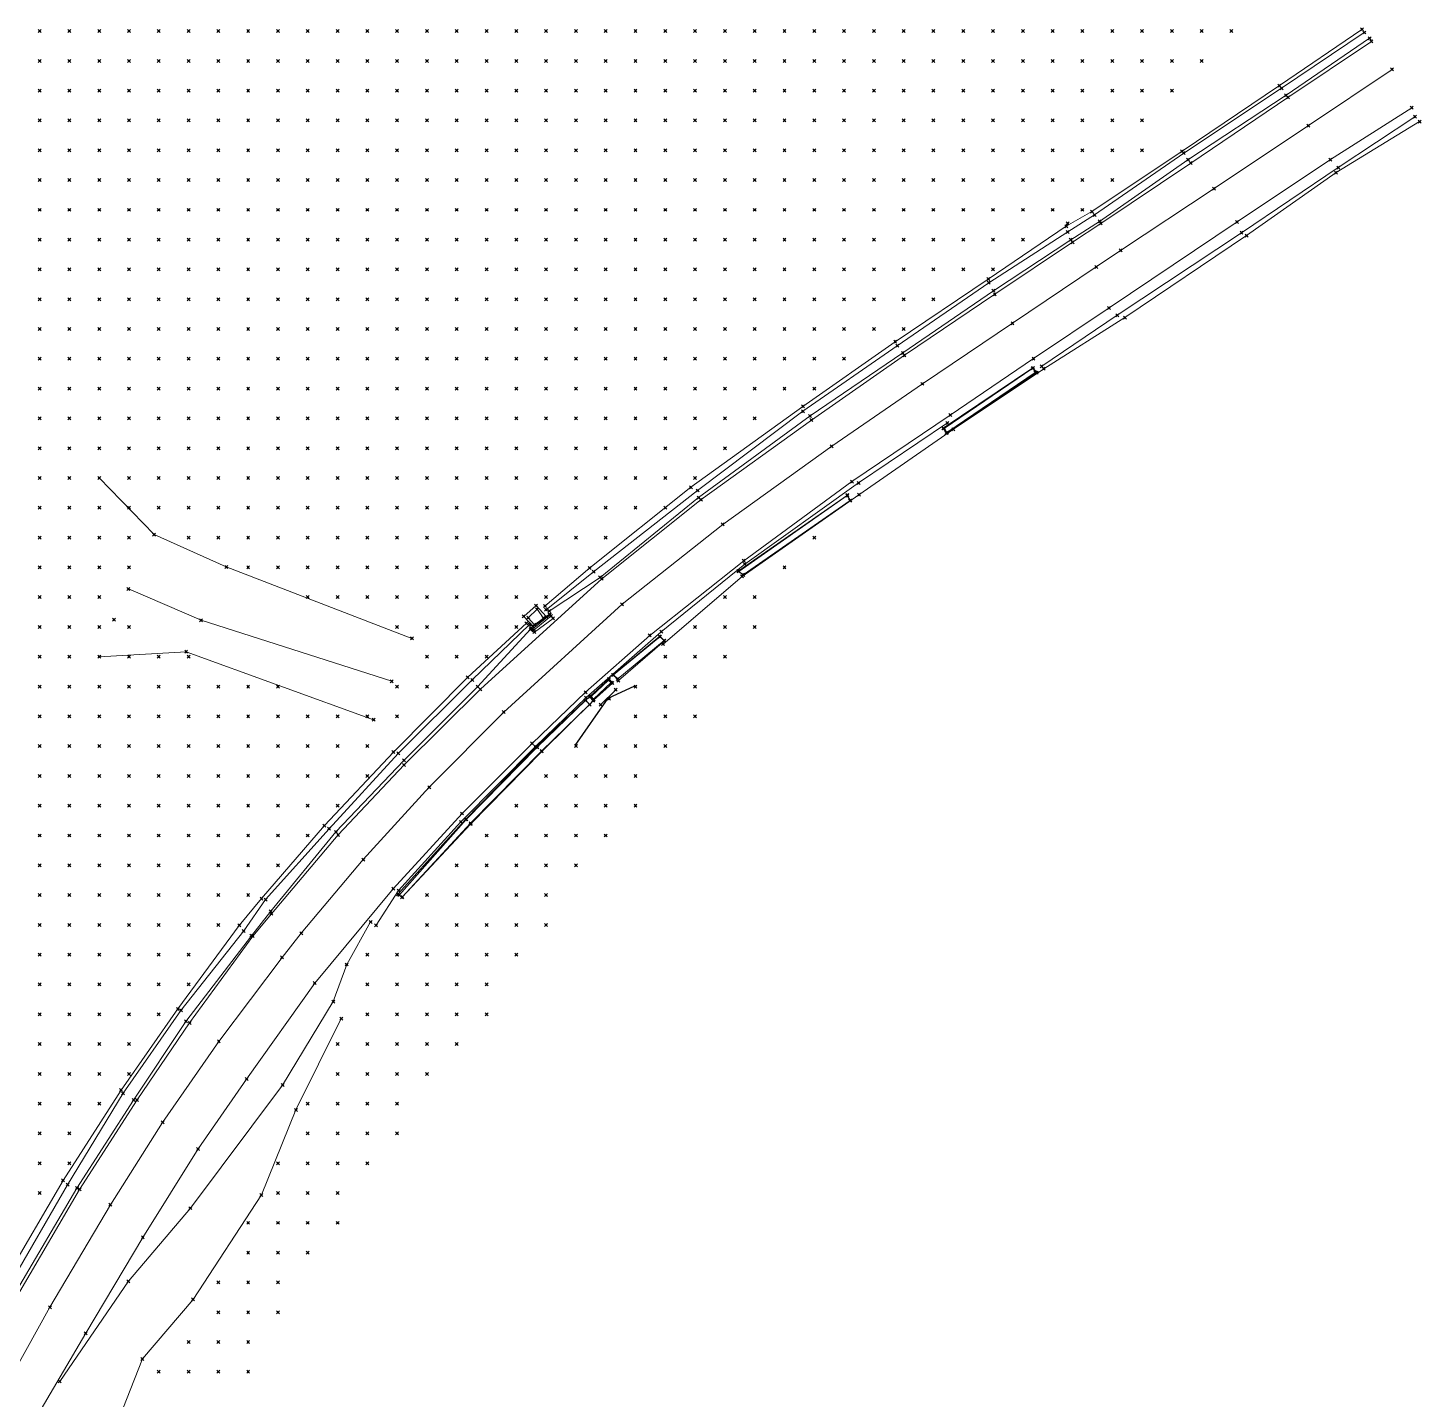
# Model space of a CAD drawing. Header units: metres. Extents: x 441556 to 446409, y 432338 to 461058.
# Drawn here: x 442477.7 to 442618, y 457418.2 to 457556.3 of the extents above; entities that cross this region are included whole.
import ezdxf

# ---------------------------------------------------------------- set-up
doc = ezdxf.new("R2010")
doc.units = ezdxf.units.M
doc.header["$MEASUREMENT"] = 0
doc.header["$PDMODE"] = 35
doc.header["$PDSIZE"] = 0.15
for name, color, linetype, lineweight in [('DTM-BRE-RevN_GRP_ CAROSABIL', 2, 'Continuous', 0), ('DTM-BRE-RevN_GRP_ACOSTAMENT', 2, 'Continuous', 0), ('DTM-BRE-RevN_GRP_AX', 2, 'Continuous', 0), ('DTM-BRE-RevN_GRP_CAMERA CADERE JOS', 2, 'Continuous', 0), ('DTM-BRE-RevN_GRP_CAMERA CADERE SUS', 2, 'Continuous', 0), ('DTM-BRE-RevN_GRP_CANAL', 2, 'Continuous', 0), ('DTM-BRE-RevN_GRP_FIRUL APEI', 2, 'Continuous', 0), ('DTM-BRE-RevN_GRP_PARAPET BETON_JOS', 2, 'Continuous', 0), ('DTM-BRE-RevN_GRP_PARAPET BETON_SUS', 2, 'Continuous', 0), ('DTM-BRE-RevN_GRP_PARAPET METALIC', 2, 'Continuous', 0), ('DTM-BRE-RevN_GRP_RAU', 2, 'Continuous', 0), ('DTM-BRE-RevN_GRP_SANT PAMANT JOS', 2, 'Continuous', 0), ('DTM-BRE-RevN_GRP_SANT PAMANT SUS', 2, 'Continuous', 0), ('DTM-BRE-RevN_GRP_TALUZ SUS', 2, 'Continuous', 0), ('DTM-BRE-RevN_YP_RevN', 1, 'Continuous', 30), ('DTM-NOK-RevN_LIDAR_co_lidar', 91, 'Continuous', 0), ('DTM-NOK-RevN_RTK', 32, 'Continuous', 0)]:
    doc.layers.add(name, color=color, linetype=linetype, lineweight=lineweight)

msp = doc.modelspace()

# ---------------------------------------------------------------- linework, layer by layer
at = {"layer": 'DTM-BRE-RevN_GRP_ CAROSABIL'}
for p, q in [((442612.961, 457554.895, 363.802), (442604.55, 457549.253, 363.818)), ((442604.55, 457549.253, 363.818), (442594.775, 457542.644, 363.854)), ((442617.023, 457548.215, 363.763), (442608.836, 457542.989, 363.66)), ((442608.836, 457542.989, 363.66), (442599.44, 457536.724, 363.66)), ((442594.775, 457542.644, 363.854), (442585.715, 457536.561, 363.882)), ((442585.715, 457536.561, 363.882), (442582.877, 457534.675, 363.864)), ((442599.44, 457536.724, 363.66), (442586.546, 457528.064, 363.674)), ((442582.877, 457534.675, 363.864), (442575.052, 457529.433, 363.9)), ((442575.052, 457529.433, 363.9), (442565.96, 457523.29, 363.958)), ((442586.546, 457528.064, 363.674), (442578.945, 457522.952, 363.698)), ((442565.96, 457523.29, 363.958), (442556.585, 457516.769, 363.948)), ((442578.945, 457522.952, 363.698), (442570.558, 457517.271, 363.679)), ((442556.585, 457516.769, 363.948), (442545.48, 457508.763, 363.967)), ((442570.558, 457517.271, 363.679), (442560.674, 457510.571, 363.711)), ((442560.674, 457510.571, 363.711), (442549.779, 457502.61, 363.74)), ((442545.48, 457508.763, 363.967), (442535.493, 457500.795, 364.037)), ((442549.779, 457502.61, 363.74), (442540.322, 457495.093, 363.761)), ((442535.493, 457500.795, 364.037), (442523.271, 457489.669, 364.041)), ((442540.322, 457495.093, 363.761), (442533.864, 457489.362, 363.756)), ((442523.271, 457489.669, 364.041), (442515.582, 457482.055, 363.987)), ((442533.864, 457489.362, 363.756), (442528.474, 457484.214, 363.793)), ((442528.474, 457484.214, 363.793), (442521.419, 457477.163, 363.803)), ((442515.582, 457482.055, 363.987), (442508.952, 457475, 364.126)), ((442521.419, 457477.163, 363.803), (442514.489, 457469.596, 363.864)), ((442508.952, 457475, 364.126), (442502.229, 457467.07, 364.202)), ((442514.489, 457469.596, 363.864), (442506.595, 457460.09, 363.889)), ((442502.229, 457467.07, 364.202), (442500.347, 457464.827, 364.177)), ((442500.347, 457464.827, 364.177), (442494.001, 457456.078, 364.238)), ((442506.595, 457460.09, 363.889), (442499.737, 457450.423, 363.877)), ((442494.001, 457456.078, 364.238), (442488.712, 457448.325, 364.23)), ((442499.737, 457450.423, 363.877), (442494.856, 457443.398, 363.917)), ((442488.712, 457448.325, 364.23), (442482.918, 457439.317, 364.284)), ((442494.856, 457443.398, 363.917), (442489.288, 457434.489, 363.948)), ((442482.918, 457439.317, 364.284), (442476.899, 457429.045, 364.248)), ((442489.288, 457434.489, 363.948), (442483.536, 457424.847, 363.971)), ((442483.536, 457424.847, 363.971), (442478.382, 457416.052, 363.992))]:
    msp.add_line(p, q, dxfattribs=at)
at = {"layer": 'DTM-BRE-RevN_GRP_ACOSTAMENT'}
for p, q in [((442512.217, 457466.25, 363.855), (442509.809, 457461.962, 363.833)), ((442509.809, 457461.962, 363.833), (442508.461, 457458.224, 363.84)), ((442508.461, 457458.224, 363.84), (442503.364, 457449.83, 363.687)), ((442503.364, 457449.83, 363.687), (442494.084, 457437.433, 363.658)), ((442494.084, 457437.433, 363.658), (442487.83, 457430.076, 363.878)), ((442487.83, 457430.076, 363.878), (442480.926, 457419.988, 364.005))]:
    msp.add_line(p, q, dxfattribs=at)
at = {"layer": 'DTM-BRE-RevN_GRP_AX'}
for p, q in [((442606.613, 457546.411, 363.832), (442615.035, 457552.078, 363.858)), ((442597.129, 457540.073, 363.82), (442606.613, 457546.411, 363.832)), ((442587.712, 457533.843, 363.819), (442597.129, 457540.073, 363.82)), ((442585.26, 457532.189, 363.834), (442587.712, 457533.843, 363.819)), ((442576.83, 457526.518, 363.849), (442585.26, 457532.189, 363.834)), ((442567.769, 457520.417, 363.862), (442576.83, 457526.518, 363.849)), ((442558.628, 457514.135, 363.881), (442567.769, 457520.417, 363.862)), ((442547.657, 457506.26, 363.874), (442558.628, 457514.135, 363.881)), ((442537.537, 457498.221, 363.889), (442547.657, 457506.26, 363.874)), ((442525.619, 457487.372, 363.909), (442537.537, 457498.221, 363.889)), ((442518.113, 457479.801, 363.942), (442525.619, 457487.372, 363.909)), ((442511.482, 457472.519, 364.021), (442518.113, 457479.801, 363.942)), ((442505.232, 457465.109, 364.069), (442511.482, 457472.519, 364.021)), ((442503.3, 457462.672, 364.084), (442505.232, 457465.109, 364.069)), ((442496.938, 457454.224, 364.123), (442503.3, 457462.672, 364.084)), ((442491.278, 457446.065, 364.094), (442496.938, 457454.224, 364.123)), ((442486.023, 457437.781, 364.11), (442491.278, 457446.065, 364.094)), ((442479.933, 457427.464, 364.149), (442486.023, 457437.781, 364.11)), ((442474.884, 457418.456, 364.088), (442479.933, 457427.464, 364.149))]:
    msp.add_line(p, q, dxfattribs=at)
at = {"layer": 'DTM-BRE-RevN_GRP_CAMERA CADERE JOS'}
for p, q in [((442528.09, 457496.867, 361.474), (442528.978, 457497.732, 361.341)), ((442528.706, 457496.17, 361.532), (442528.09, 457496.867, 361.474)), ((442529.616, 457496.834, 361.546), (442528.706, 457496.17, 361.532)), ((442528.978, 457497.732, 361.341), (442529.616, 457496.834, 361.546))]:
    msp.add_line(p, q, dxfattribs=at)
at = {"layer": 'DTM-BRE-RevN_GRP_CAMERA CADERE SUS'}
for p, q in [((442527.638, 457497.005, 363.8), (442528.868, 457498.094, 363.923)), ((442528.868, 457498.094, 363.923), (442529.899, 457496.985, 363.736)), ((442528.582, 457496.005, 363.811), (442527.638, 457497.005, 363.8)), ((442529.899, 457496.985, 363.736), (442528.582, 457496.005, 363.811))]:
    msp.add_line(p, q, dxfattribs=at)
at = {"layer": 'DTM-BRE-RevN_GRP_CANAL'}
for p, q in [((442534.654, 457488.563, 364.383), (442536.554, 457490.286, 364.371)), ((442536.554, 457490.286, 364.371), (442536.227, 457490.71, 364.342)), ((442534.296, 457488.928, 364.34), (442534.654, 457488.563, 364.383)), ((442535.372, 457488.11, 362.577), (442536.89, 457489.626, 363.059))]:
    msp.add_line(p, q, dxfattribs=at)
at = {"layer": 'DTM-BRE-RevN_GRP_FIRUL APEI'}
for p, q in [((442487.841, 457499.768, 374.246), (442495.151, 457496.621, 370.458)), ((442495.151, 457496.621, 370.458), (442514.346, 457490.47, 365.636))]:
    msp.add_line(p, q, dxfattribs=at)
at = {"layer": 'DTM-BRE-RevN_GRP_PARAPET BETON_JOS'}
for p, q in [((442569.86, 457515.95, 363.602), (442578.891, 457522.029, 363.699)), ((442578.891, 457522.029, 363.699), (442579.276, 457521.557, 363.676)), ((442579.276, 457521.557, 363.676), (442570.185, 457515.464, 363.285)), ((442570.185, 457515.464, 363.285), (442569.86, 457515.95, 363.602)), ((442549.223, 457501.565, 363.753), (442560.206, 457509.219, 363.687)), ((442560.516, 457508.673, 363.204), (442549.734, 457501.183, 363.846)), ((442560.206, 457509.219, 363.687), (442560.516, 457508.673, 363.204)), ((442549.734, 457501.183, 363.846), (442549.223, 457501.565, 363.753)), ((442528.376, 457495.828, 363.826), (442530.243, 457497.215, 363.763)), ((442530.578, 457496.798, 363.989), (442528.708, 457495.429, 364.079)), ((442530.243, 457497.215, 363.763), (442530.578, 457496.798, 363.989)), ((442528.708, 457495.429, 364.079), (442528.376, 457495.828, 363.826)), ((442541.319, 457495.012, 363.727), (442536.623, 457491.12, 363.641)), ((442541.796, 457494.548, 363.444), (442537.16, 457490.536, 362.873)), ((442541.335, 457494.955, 364.373), (442541.319, 457495.012, 363.727)), ((442541.319, 457495.012, 363.727), (442541.796, 457494.548, 363.444)), ((442541.759, 457494.569, 364.273), (442541.335, 457494.955, 364.373)), ((442541.796, 457494.548, 363.444), (442541.759, 457494.569, 364.273)), ((442536.623, 457491.12, 363.641), (442536.655, 457491.122, 364.396)), ((442537.16, 457490.536, 362.873), (442536.623, 457491.12, 363.641)), ((442536.655, 457491.122, 364.396), (442537.091, 457490.705, 364.395)), ((442536.227, 457490.71, 364.342), (442534.296, 457488.928, 364.34)), ((442537.091, 457490.705, 364.395), (442537.16, 457490.536, 362.873)), ((442528.93, 457483.866, 363.759), (442533.828, 457488.553, 363.737)), ((442534.618, 457488.512, 363.737), (442529.437, 457483.411, 363.73)), ((442533.828, 457488.553, 363.737), (442534.257, 457488.901, 363.765)), ((442533.875, 457488.565, 364.364), (442534.257, 457488.901, 363.765)), ((442534.262, 457488.134, 364.327), (442533.875, 457488.565, 364.364)), ((442534.618, 457488.512, 363.737), (442534.257, 457488.901, 363.765)), ((442534.618, 457488.512, 363.737), (442534.262, 457488.134, 364.327)), ((442528.93, 457483.866, 363.759), (442521.781, 457476.572, 363.795)), ((442529.437, 457483.411, 363.73), (442522.275, 457476.09, 363.486)), ((442521.781, 457476.572, 363.795), (442514.972, 457469.033, 363.86)), ((442515.093, 457468.953, 364.052), (442521.841, 457476.564, 364.385)), ((442522.275, 457476.09, 363.486), (442515.378, 457468.731, 363.892)), ((442515.378, 457468.731, 363.892), (442514.972, 457469.033, 363.86)), ((442514.972, 457469.033, 363.86), (442515.093, 457468.953, 364.052)), ((442515.093, 457468.953, 364.052), (442515.404, 457468.752, 364.044)), ((442515.404, 457468.752, 364.044), (442515.378, 457468.731, 363.892))]:
    msp.add_line(p, q, dxfattribs=at)
at = {"layer": 'DTM-BRE-RevN_GRP_PARAPET BETON_SUS'}
for p, q in [((442569.937, 457515.921, 364.307), (442578.87, 457521.984, 364.339)), ((442578.87, 457521.984, 364.339), (442579.121, 457521.56, 364.248)), ((442579.121, 457521.56, 364.248), (442570.237, 457515.505, 364.297)), ((442570.237, 457515.505, 364.297), (442569.937, 457515.921, 364.307)), ((442549.28, 457501.531, 364.012), (442560.2, 457509.161, 364.317)), ((442560.485, 457508.671, 364.266), (442549.71, 457501.203, 364.041)), ((442560.2, 457509.161, 364.317), (442560.485, 457508.671, 364.266)), ((442549.71, 457501.203, 364.041), (442549.28, 457501.531, 364.012)), ((442528.513, 457495.719, 364.481), (442530.241, 457497.141, 364.417)), ((442530.368, 457497.04, 364.375), (442528.632, 457495.611, 364.444)), ((442530.241, 457497.141, 364.417), (442530.368, 457497.04, 364.375)), ((442528.632, 457495.611, 364.444), (442528.513, 457495.719, 364.481)), ((442541.335, 457494.955, 364.373), (442536.655, 457491.122, 364.396)), ((442537.091, 457490.705, 364.395), (442541.759, 457494.569, 364.273)), ((442536.172, 457490.6, 364.021), (442534.416, 457488.944, 363.93)), ((442534.663, 457488.657, 363.946), (442536.43, 457490.339, 363.979)), ((442536.172, 457490.6, 364.021), (442536.227, 457490.71, 364.342)), ((442536.43, 457490.339, 363.979), (442536.172, 457490.6, 364.021)), ((442536.554, 457490.286, 364.371), (442536.43, 457490.339, 363.979)), ((442533.875, 457488.565, 364.364), (442528.998, 457483.835, 364.36)), ((442534.296, 457488.928, 364.34), (442534.416, 457488.944, 363.93)), ((442534.416, 457488.944, 363.93), (442534.663, 457488.657, 363.946)), ((442534.654, 457488.563, 364.383), (442534.663, 457488.657, 363.946)), ((442529.426, 457483.453, 364.318), (442534.262, 457488.134, 364.327)), ((442521.841, 457476.564, 364.385), (442528.998, 457483.835, 364.36)), ((442522.274, 457476.179, 364.327), (442529.426, 457483.453, 364.318)), ((442515.404, 457468.752, 364.044), (442522.274, 457476.179, 364.327))]:
    msp.add_line(p, q, dxfattribs=at)
at = {"layer": 'DTM-BRE-RevN_GRP_PARAPET METALIC'}
for p, q in [((442617.333, 457547.308, 363.705), (442609.63, 457542.194, 363.665)), ((442609.63, 457542.194, 363.665), (442599.882, 457535.626, 363.629)), ((442599.882, 457535.626, 363.629), (442587.379, 457527.322, 363.641)), ((442587.379, 457527.322, 363.641), (442579.779, 457522.188, 363.635)), ((442570.283, 457516.477, 363.677), (442561.338, 457510.438, 363.648)), ((442561.338, 457510.438, 363.648), (442549.879, 457502.272, 363.753)), ((442549.879, 457502.272, 363.753), (442541.468, 457495.468, 363.724)), ((442541.468, 457495.468, 363.724), (442533.899, 457488.831, 363.738)), ((442533.899, 457488.831, 363.738), (442528.784, 457483.887, 363.752)), ((442528.784, 457483.887, 363.752), (442521.299, 457476.325, 363.799)), ((442521.299, 457476.325, 363.799), (442515.037, 457469.405, 363.81)), ((442515.037, 457469.405, 363.81), (442512.775, 457465.914, 363.871))]:
    msp.add_line(p, q, dxfattribs=at)
at = {"layer": 'DTM-BRE-RevN_GRP_RAU'}
for p, q in [((442484.894, 457510.94, 383.807), (442490.424, 457505.242, 377.157)), ((442490.424, 457505.242, 377.157), (442497.682, 457501.985, 372.871)), ((442497.682, 457501.985, 372.871), (442516.383, 457494.786, 366.681)), ((442493.65, 457493.44, 371.561), (442484.894, 457492.944, 374.402)), ((442493.65, 457493.44, 371.561), (442512.523, 457486.605, 365.954))]:
    msp.add_line(p, q, dxfattribs=at)
at = {"layer": 'DTM-BRE-RevN_GRP_SANT PAMANT JOS'}
for p, q in [((442612.239, 457555.786, 363.472), (442603.919, 457550.179, 363.521)), ((442603.919, 457550.179, 363.521), (442594.062, 457543.651, 363.532)), ((442594.062, 457543.651, 363.532), (442585.09, 457537.418, 363.478)), ((442585.09, 457537.418, 363.478), (442582.391, 457535.715, 363.518)), ((442582.391, 457535.715, 363.518), (442574.441, 457530.601, 363.482)), ((442574.441, 457530.601, 363.482), (442565.224, 457524.248, 363.498)), ((442565.224, 457524.248, 363.498), (442555.736, 457517.651, 363.649)), ((442555.736, 457517.651, 363.649), (442545.132, 457509.68, 363.608)), ((442545.132, 457509.68, 363.608), (442534.669, 457501.5, 363.671)), ((442534.669, 457501.5, 363.671), (442529.882, 457497.681, 363.588)), ((442522.441, 457490.614, 363.693), (442528.215, 457496.175, 363.621)), ((442514.992, 457483.218, 363.786), (442522.441, 457490.614, 363.693)), ((442508.031, 457475.632, 363.905), (442514.992, 457483.218, 363.786)), ((442501.641, 457468.495, 363.73), (442508.031, 457475.632, 363.905)), ((442499.442, 457465.337, 363.793), (442501.641, 457468.495, 363.73)), ((442493.125, 457457.344, 363.866), (442499.442, 457465.337, 363.793)), ((442487.306, 457449.006, 363.861), (442493.125, 457457.344, 363.866)), ((442481.711, 457439.788, 363.807), (442487.306, 457449.006, 363.861)), ((442475.96, 457429.833, 363.975), (442481.711, 457439.788, 363.807))]:
    msp.add_line(p, q, dxfattribs=at)
at = {"layer": 'DTM-BRE-RevN_GRP_SANT PAMANT SUS'}
for p, q in [((442612.009, 457556.103, 363.656), (442603.699, 457550.434, 363.678)), ((442612.773, 457555.21, 363.739), (442604.367, 457549.463, 363.794)), ((442603.699, 457550.434, 363.678), (442593.896, 457543.827, 363.706)), ((442604.367, 457549.463, 363.794), (442594.495, 457542.982, 363.886)), ((442593.896, 457543.827, 363.706), (442584.831, 457537.761, 363.758)), ((442594.495, 457542.982, 363.886), (442585.591, 457536.763, 363.797)), ((442584.831, 457537.761, 363.758), (442582.249, 457536.284, 363.769)), ((442582.249, 457536.284, 363.769), (442574.394, 457530.968, 363.823)), ((442585.591, 457536.763, 363.797), (442582.695, 457534.924, 363.779)), ((442582.695, 457534.924, 363.779), (442574.911, 457529.785, 363.867)), ((442574.394, 457530.968, 363.823), (442565.019, 457524.662, 363.808)), ((442574.911, 457529.785, 363.867), (442565.791, 457523.531, 363.851)), ((442565.019, 457524.662, 363.808), (442555.731, 457518.15, 363.865)), ((442565.791, 457523.531, 363.851), (442556.455, 457517.186, 363.923)), ((442555.731, 457518.15, 363.865), (442544.459, 457510, 363.893)), ((442556.455, 457517.186, 363.923), (442545.232, 457508.974, 363.848)), ((442544.459, 457510, 363.893), (442534.272, 457501.886, 364.041)), ((442545.232, 457508.974, 363.848), (442535.316, 457500.926, 363.938)), ((442534.272, 457501.886, 364.041), (442529.769, 457498.049, 363.818)), ((442535.316, 457500.926, 363.938), (442530.194, 457497.541, 363.713)), ((442521.988, 457490.875, 363.93), (442527.906, 457496.315, 363.819)), ((442522.993, 457489.929, 363.953), (442528.314, 457495.719, 363.821)), ((442514.519, 457483.352, 363.958), (442521.988, 457490.875, 363.93)), ((442515.571, 457482.512, 363.929), (442522.993, 457489.929, 363.953)), ((442507.561, 457475.952, 364.004), (442514.519, 457483.352, 363.958)), ((442508.729, 457475.302, 364.06), (442515.571, 457482.512, 363.929)), ((442501.234, 457468.601, 364.119), (442507.561, 457475.952, 364.004)), ((442502.167, 457467.324, 364.106), (442508.729, 457475.302, 364.06)), ((442498.998, 457465.902, 364.14), (442501.234, 457468.601, 364.119)), ((442500.221, 457464.865, 364.045), (442502.167, 457467.324, 364.106)), ((442492.811, 457457.488, 364.109), (442498.998, 457465.902, 364.14)), ((442493.625, 457456.238, 364.14), (442500.221, 457464.865, 364.045)), ((442487.1, 457449.328, 364.198), (442492.811, 457457.488, 364.109)), ((442488.353, 457448.314, 364.076), (442493.625, 457456.238, 364.14)), ((442481.255, 457440.231, 364.185), (442487.1, 457449.328, 364.198)), ((442482.649, 457439.458, 364.099), (442488.353, 457448.314, 364.076)), ((442475.454, 457430.285, 364.181), (442481.255, 457440.231, 364.185)), ((442476.557, 457429.117, 364.152), (442482.649, 457439.458, 364.099))]:
    msp.add_line(p, q, dxfattribs=at)
at = {"layer": 'DTM-BRE-RevN_GRP_TALUZ SUS'}
for p, q in [((442617.815, 457546.812, 363.64), (442609.402, 457541.689, 363.595)), ((442609.402, 457541.689, 363.595), (442600.402, 457535.342, 363.507)), ((442600.402, 457535.342, 363.507), (442588.143, 457527.087, 363.547)), ((442588.143, 457527.087, 363.547), (442579.97, 457521.929, 363.601)), ((442579.97, 457521.929, 363.601), (442570.886, 457515.849, 363.268)), ((442570.886, 457515.849, 363.268), (442561.374, 457509.248, 363.283)), ((442561.374, 457509.248, 363.283), (442549.611, 457501.035, 363.812)), ((442549.611, 457501.035, 363.812), (442541.66, 457494.223, 363.39)), ((442509.263, 457456.521, 363.518), (442504.694, 457447.329, 363.483)), ((442504.694, 457447.329, 363.483), (442501.225, 457438.76, 362.971)), ((442501.225, 457438.76, 362.971), (442494.342, 457428.248, 362.976)), ((442494.342, 457428.248, 362.976), (442489.246, 457422.263, 362.939)), ((442489.246, 457422.263, 362.939), (442485.845, 457413.583, 362.75))]:
    msp.add_line(p, q, dxfattribs=at)
at = {"layer": 'DTM-BRE-RevN_YP_RevN', "extrusion": (-0.562318, 0.56942, 0.599633), "elevation": 11873.515, "flags": 128}
msp.add_lwpolyline([(-636329.13, -8444.127), (-636334.84, -8445.88), (-636337.613, -8444.217)], dxfattribs=at)
at = {"layer": 'DTM-NOK-RevN_LIDAR_co_lidar'}
for p in [(442478.896, 457555.93, 418.793), (442481.895, 457555.93, 418.395), (442484.894, 457555.93, 417.093), (442487.894, 457555.93, 415.943), (442490.893, 457555.93, 415.37), (442493.892, 457555.93, 414.541), (442496.892, 457555.93, 413.128), (442499.891, 457555.93, 411.758), (442502.89, 457555.93, 410.291), (442505.89, 457555.93, 408.969), (442508.889, 457555.93, 407.262), (442511.888, 457555.93, 404.025), (442514.888, 457555.93, 400.402), (442517.887, 457555.93, 398.406), (442520.886, 457555.93, 397.933), (442523.886, 457555.93, 397.931), (442526.885, 457555.93, 396.213), (442529.884, 457555.93, 394.071), (442532.884, 457555.93, 393.881), (442535.883, 457555.93, 392.464), (442538.882, 457555.93, 391.024), (442541.882, 457555.93, 390.043), (442544.881, 457555.93, 388.879), (442547.88, 457555.93, 387.412), (442550.88, 457555.93, 386.965), (442553.879, 457555.93, 387.102), (442556.878, 457555.93, 386.535), (442559.878, 457555.93, 385.513), (442562.877, 457555.93, 384.829), (442565.877, 457555.93, 384.05), (442568.876, 457555.93, 382.744), (442571.875, 457555.93, 381.346), (442574.875, 457555.93, 380.006), (442577.874, 457555.93, 378.813), (442580.873, 457555.93, 377.906), (442583.873, 457555.93, 376.644), (442586.872, 457555.93, 374.887), (442589.871, 457555.93, 373.102), (442592.871, 457555.93, 372.117), (442595.87, 457555.93, 371.435), (442598.869, 457555.93, 370.199), (442478.896, 457552.931, 417.031), (442481.895, 457552.931, 416.004), (442484.894, 457552.931, 415.309), (442487.894, 457552.931, 413.926), (442490.893, 457552.931, 413.173), (442493.892, 457552.931, 412.524), (442496.892, 457552.931, 411.239), (442499.891, 457552.931, 409.533), (442502.89, 457552.931, 407.75), (442505.89, 457552.931, 406.515), (442508.889, 457552.931, 404.861), (442511.888, 457552.931, 401.476), (442514.888, 457552.931, 397.799), (442517.887, 457552.931, 395.673), (442520.886, 457552.931, 394.868), (442523.886, 457552.931, 394.943), (442526.885, 457552.931, 394.11), (442529.884, 457552.931, 391.821), (442532.884, 457552.931, 391.492), (442535.883, 457552.931, 390.645), (442538.882, 457552.931, 388.792), (442541.882, 457552.931, 387.817), (442544.881, 457552.931, 386.855), (442547.88, 457552.931, 385.193), (442550.88, 457552.931, 383.971), (442553.879, 457552.931, 383.575), (442556.878, 457552.931, 383.394), (442559.878, 457552.931, 382.342), (442562.877, 457552.931, 381.7), (442565.877, 457552.931, 381.276), (442568.876, 457552.931, 380.513), (442571.875, 457552.931, 379.265), (442574.875, 457552.931, 377.478), (442577.874, 457552.931, 375.706), (442580.873, 457552.931, 374.526), (442583.873, 457552.931, 373.724), (442586.872, 457552.931, 372.719), (442589.871, 457552.931, 370.905), (442592.871, 457552.931, 369.445), (442595.87, 457552.931, 368.509), (442478.896, 457549.932, 415.601), (442481.895, 457549.932, 414.008), (442484.894, 457549.932, 413.592), (442487.894, 457549.932, 412.413), (442490.893, 457549.932, 411.062), (442493.892, 457549.932, 410.232), (442496.892, 457549.932, 408.628), (442499.891, 457549.932, 406.381), (442502.89, 457549.932, 404.434), (442505.89, 457549.932, 403.36), (442508.889, 457549.932, 401.928), (442511.888, 457549.932, 399.082), (442514.888, 457549.932, 395.883), (442517.887, 457549.932, 393.559), (442520.886, 457549.932, 392.525), (442523.886, 457549.932, 392.164), (442526.885, 457549.932, 391.568), (442529.884, 457549.932, 389.946), (442532.884, 457549.932, 388.977), (442535.883, 457549.932, 388.154), (442538.882, 457549.932, 386.813), (442541.882, 457549.932, 385.652), (442544.881, 457549.932, 384.969), (442547.88, 457549.932, 383.574), (442550.88, 457549.932, 381.992), (442553.879, 457549.932, 380.932), (442556.878, 457549.932, 380.182), (442559.878, 457549.932, 379.36), (442562.877, 457549.932, 378.679), (442565.877, 457549.932, 378.414), (442568.876, 457549.932, 378), (442571.875, 457549.932, 376.997), (442574.875, 457549.932, 375.26), (442577.874, 457549.932, 373.183), (442580.873, 457549.932, 371.57), (442583.873, 457549.932, 370.619), (442586.872, 457549.932, 369.967), (442589.871, 457549.932, 368.486), (442592.871, 457549.932, 367.305), (442478.896, 457546.932, 414.29), (442481.895, 457546.932, 412.595), (442484.894, 457546.932, 411.717), (442487.894, 457546.932, 410.942), (442490.893, 457546.932, 409.511), (442493.892, 457546.932, 407.859), (442496.892, 457546.932, 405.394), (442499.891, 457546.932, 402.739), (442502.89, 457546.932, 400.824), (442505.89, 457546.932, 399.598), (442508.889, 457546.932, 398.328), (442511.888, 457546.932, 396.484), (442514.888, 457546.932, 394.047), (442517.887, 457546.932, 391.725), (442520.886, 457546.932, 390.438), (442523.886, 457546.932, 389.58), (442526.885, 457546.932, 388.993), (442529.884, 457546.932, 388.135), (442532.884, 457546.932, 386.634), (442535.883, 457546.932, 385.368), (442538.882, 457546.932, 384.612), (442541.882, 457546.932, 383.543), (442544.881, 457546.932, 382.514), (442547.88, 457546.932, 382.129), (442550.88, 457546.932, 380.535), (442553.879, 457546.932, 378.94), (442556.878, 457546.932, 377.804), (442559.878, 457546.932, 376.979), (442562.877, 457546.932, 376.231), (442565.877, 457546.932, 375.71), (442568.876, 457546.932, 375.194), (442571.875, 457546.932, 374.315), (442574.875, 457546.932, 372.777), (442577.874, 457546.932, 370.934), (442580.873, 457546.932, 369.484), (442583.873, 457546.932, 368.41), (442586.872, 457546.932, 367.579), (442589.871, 457546.932, 366.486), (442478.896, 457543.933, 412.3), (442481.895, 457543.933, 411.331), (442484.894, 457543.933, 409.843), (442487.894, 457543.933, 408.683), (442490.893, 457543.933, 407.538), (442493.892, 457543.933, 405.023), (442496.892, 457543.933, 402.048), (442499.891, 457543.933, 399.429), (442502.89, 457543.933, 397.509), (442505.89, 457543.933, 396.188), (442508.889, 457543.933, 395.175), (442511.888, 457543.933, 393.988), (442514.888, 457543.933, 392.156), (442517.887, 457543.933, 390.049), (442520.886, 457543.933, 388.42), (442523.886, 457543.933, 387.398), (442526.885, 457543.933, 386.826), (442529.884, 457543.933, 386.357), (442532.884, 457543.933, 385.05), (442535.883, 457543.933, 383.37), (442538.882, 457543.933, 382.324), (442541.882, 457543.933, 381.312), (442544.881, 457543.933, 381.064), (442547.88, 457543.933, 380.836), (442550.88, 457543.933, 379.289), (442553.879, 457543.933, 377.42), (442556.878, 457543.933, 376.053), (442559.878, 457543.933, 374.824), (442562.877, 457543.933, 373.996), (442565.877, 457543.933, 373.368), (442568.876, 457543.933, 372.444), (442571.875, 457543.933, 371.332), (442574.875, 457543.933, 370.319), (442577.874, 457543.933, 369.048), (442580.873, 457543.933, 367.683), (442583.873, 457543.933, 366.797), (442586.872, 457543.933, 365.687), (442589.871, 457543.933, 365.078), (442478.896, 457540.934, 410.094), (442481.895, 457540.934, 409.498), (442484.894, 457540.934, 408.268), (442487.894, 457540.934, 405.963), (442490.893, 457540.934, 403.932), (442493.892, 457540.934, 401.309), (442496.892, 457540.934, 399.033), (442499.891, 457540.934, 396.95), (442502.89, 457540.934, 395.162), (442505.89, 457540.934, 393.779), (442508.889, 457540.934, 392.708), (442511.888, 457540.934, 391.737), (442514.888, 457540.934, 390.335), (442517.887, 457540.934, 388.412), (442520.886, 457540.934, 386.499), (442523.886, 457540.934, 385.243), (442526.885, 457540.934, 384.569), (442529.884, 457540.934, 384.425), (442532.884, 457540.934, 383.332), (442535.883, 457540.934, 381.915), (442538.882, 457540.934, 380.414), (442541.882, 457540.934, 379.362), (442544.881, 457540.934, 378.774), (442547.88, 457540.934, 378.529), (442550.88, 457540.934, 377.541), (442553.879, 457540.934, 375.841), (442556.878, 457540.934, 374.377), (442559.878, 457540.934, 373.058), (442562.877, 457540.934, 372.043), (442565.877, 457540.934, 371.23), (442568.876, 457540.934, 370.263), (442571.875, 457540.934, 369.203), (442574.875, 457540.934, 368.101), (442577.874, 457540.934, 367.009), (442580.873, 457540.934, 366.162), (442583.873, 457540.934, 365.364), (442586.872, 457540.934, 364.529), (442478.896, 457537.934, 408.056), (442481.895, 457537.934, 407.329), (442484.894, 457537.934, 406.313), (442487.894, 457537.934, 403.622), (442490.893, 457537.934, 400.096), (442493.892, 457537.934, 397.878), (442496.892, 457537.934, 396.494), (442499.891, 457537.934, 394.94), (442502.89, 457537.934, 393.239), (442505.89, 457537.934, 391.771), (442508.889, 457537.934, 390.613), (442511.888, 457537.934, 389.781), (442514.888, 457537.934, 388.677), (442517.887, 457537.934, 386.63), (442520.886, 457537.934, 384.618), (442523.886, 457537.934, 383.199), (442526.885, 457537.934, 382.449), (442529.884, 457537.934, 382.026), (442532.884, 457537.934, 381.311), (442535.883, 457537.934, 380.143), (442538.882, 457537.934, 378.719), (442541.882, 457537.934, 377.429), (442544.881, 457537.934, 376.472), (442547.88, 457537.934, 376.005), (442550.88, 457537.934, 375.483), (442553.879, 457537.934, 374.099), (442556.878, 457537.934, 372.635), (442559.878, 457537.934, 371.401), (442562.877, 457537.934, 370.315), (442565.877, 457537.934, 369.391), (442568.876, 457537.934, 368.316), (442571.875, 457537.934, 367.19), (442574.875, 457537.934, 366.26), (442577.874, 457537.934, 365.508), (442580.873, 457537.934, 364.934), (442583.873, 457537.934, 364.454), (442478.896, 457534.935, 406.155), (442481.895, 457534.935, 405.072), (442484.894, 457534.935, 403.072), (442487.894, 457534.935, 400.701), (442490.893, 457534.935, 397.78), (442493.892, 457534.935, 395.659), (442496.892, 457534.935, 394.268), (442499.891, 457534.935, 393.1), (442502.89, 457534.935, 391.447), (442505.89, 457534.935, 389.643), (442508.889, 457534.935, 388.311), (442511.888, 457534.935, 387.405), (442514.888, 457534.935, 386.52), (442517.887, 457534.935, 385.04), (442520.886, 457534.935, 383.01), (442523.886, 457534.935, 381.361), (442526.885, 457534.935, 380.486), (442529.884, 457534.935, 379.727), (442532.884, 457534.935, 378.958), (442535.883, 457534.935, 377.953), (442538.882, 457534.935, 376.721), (442541.882, 457534.935, 375.715), (442544.881, 457534.935, 374.585), (442547.88, 457534.935, 373.834), (442550.88, 457534.935, 373.23), (442553.879, 457534.935, 372.116), (442556.878, 457534.935, 371.243), (442559.878, 457534.935, 369.855), (442562.877, 457534.935, 368.683), (442565.877, 457534.935, 367.831), (442568.876, 457534.935, 366.868), (442571.875, 457534.935, 365.923), (442574.875, 457534.935, 365.216), (442577.874, 457534.935, 364.646), (442478.896, 457531.936, 403.961), (442481.895, 457531.936, 401.733), (442484.894, 457531.936, 398.85), (442487.894, 457531.936, 397.099), (442490.893, 457531.936, 395.587), (442493.892, 457531.936, 393.848), (442496.892, 457531.936, 392.025), (442499.891, 457531.936, 390.762), (442502.89, 457531.936, 389.669), (442505.89, 457531.936, 388.179), (442508.889, 457531.936, 386.597), (442511.888, 457531.936, 385.32), (442514.888, 457531.936, 384.385), (442517.887, 457531.936, 383.342), (442520.886, 457531.936, 381.549), (442523.886, 457531.936, 379.808), (442526.885, 457531.936, 378.445), (442529.884, 457531.936, 377.693), (442532.884, 457531.936, 376.911), (442535.883, 457531.936, 376.17), (442538.882, 457531.936, 375.056), (442541.882, 457531.936, 374.077), (442544.881, 457531.936, 373.147), (442547.88, 457531.936, 372.152), (442550.88, 457531.936, 371.327), (442553.879, 457531.936, 370.198), (442556.878, 457531.936, 369.166), (442559.878, 457531.936, 368.116), (442562.877, 457531.936, 367.263), (442565.877, 457531.936, 366.478), (442568.876, 457531.936, 365.735), (442571.875, 457531.936, 364.991), (442574.875, 457531.936, 364.375), (442478.896, 457528.936, 400.726), (442481.895, 457528.936, 398.623), (442484.894, 457528.936, 396.247), (442487.894, 457528.936, 395.163), (442490.893, 457528.936, 393.513), (442493.892, 457528.936, 391.378), (442496.892, 457528.936, 389.67), (442499.891, 457528.936, 388.577), (442502.89, 457528.936, 387.591), (442505.89, 457528.936, 386.433), (442508.889, 457528.936, 384.936), (442511.888, 457528.936, 383.43), (442514.888, 457528.936, 382.398), (442517.887, 457528.936, 381.261), (442520.886, 457528.936, 379.888), (442523.886, 457528.936, 378.918), (442526.885, 457528.936, 377.006), (442529.884, 457528.936, 376.051), (442532.884, 457528.936, 375.238), (442535.883, 457528.936, 374.813), (442538.882, 457528.936, 373.541), (442541.882, 457528.936, 372.668), (442544.881, 457528.936, 371.698), (442547.88, 457528.936, 370.728), (442550.88, 457528.936, 369.657), (442553.879, 457528.936, 368.841), (442556.878, 457528.936, 367.677), (442559.878, 457528.936, 366.744), (442562.877, 457528.936, 366.049), (442565.877, 457528.936, 365.3), (442568.876, 457528.936, 364.67), (442478.896, 457525.937, 397.361), (442481.895, 457525.937, 396.262), (442484.894, 457525.937, 394.4), (442487.894, 457525.937, 392.533), (442490.893, 457525.937, 391.079), (442493.892, 457525.937, 389.318), (442496.892, 457525.937, 387.696), (442499.891, 457525.937, 386.494), (442502.89, 457525.937, 385.633), (442505.89, 457525.937, 384.859), (442508.889, 457525.937, 383.483), (442511.888, 457525.937, 381.636), (442514.888, 457525.937, 380.224), (442517.887, 457525.937, 379.22), (442520.886, 457525.937, 378.175), (442523.886, 457525.937, 376.802), (442526.885, 457525.937, 375.329), (442529.884, 457525.937, 374.399), (442532.884, 457525.937, 373.662), (442535.883, 457525.937, 373.036), (442538.882, 457525.937, 372.225), (442541.882, 457525.937, 371.345), (442544.881, 457525.937, 370.5), (442547.88, 457525.937, 369.324), (442550.88, 457525.937, 368.304), (442553.879, 457525.937, 367.363), (442556.878, 457525.937, 366.453), (442559.878, 457525.937, 365.572), (442562.877, 457525.937, 364.904), (442565.877, 457525.937, 364.407), (442478.896, 457522.937, 394.8), (442481.895, 457522.937, 393.643), (442484.894, 457522.937, 392.406), (442487.894, 457522.937, 390.452), (442490.893, 457522.937, 388.826), (442493.892, 457522.937, 387.501), (442496.892, 457522.937, 386.017), (442499.891, 457522.937, 384.637), (442502.89, 457522.937, 383.484), (442505.89, 457522.937, 382.611), (442508.889, 457522.937, 381.34), (442511.888, 457522.937, 379.683), (442514.888, 457522.937, 378.348), (442517.887, 457522.937, 377.049), (442520.886, 457522.937, 375.88), (442523.886, 457522.937, 374.619), (442526.885, 457522.937, 373.824), (442529.884, 457522.937, 372.835), (442532.884, 457522.937, 371.941), (442535.883, 457522.937, 371.321), (442538.882, 457522.937, 370.9), (442541.882, 457522.937, 370.053), (442544.881, 457522.937, 369.269), (442547.88, 457522.937, 368.137), (442550.88, 457522.937, 367.03), (442553.879, 457522.937, 366.025), (442556.878, 457522.937, 365.217), (442559.878, 457522.937, 364.592), (442478.896, 457519.938, 392.358), (442481.895, 457519.938, 390.997), (442484.894, 457519.938, 390.509), (442487.894, 457519.938, 388.953), (442490.893, 457519.938, 386.972), (442493.892, 457519.938, 385.485), (442496.892, 457519.938, 384.094), (442499.891, 457519.938, 382.595), (442502.89, 457519.938, 381.304), (442505.89, 457519.938, 380.303), (442508.889, 457519.938, 379.334), (442511.888, 457519.938, 378.052), (442514.888, 457519.938, 376.581), (442517.887, 457519.938, 375.399), (442520.886, 457519.938, 374.354), (442523.886, 457519.938, 373.317), (442526.885, 457519.938, 372.42), (442529.884, 457519.938, 371.609), (442532.884, 457519.938, 370.766), (442535.883, 457519.938, 369.82), (442538.882, 457519.938, 369.234), (442541.882, 457519.938, 368.33), (442544.881, 457519.938, 367.874), (442547.88, 457519.938, 366.823), (442550.88, 457519.938, 365.725), (442553.879, 457519.938, 364.981), (442556.878, 457519.938, 364.4), (442478.896, 457516.939, 389.535), (442481.895, 457516.939, 388.625), (442484.894, 457516.939, 388.264), (442487.894, 457516.939, 387.741), (442490.893, 457516.939, 385.789), (442493.892, 457516.939, 383.626), (442496.892, 457516.939, 382.053), (442499.891, 457516.939, 380.588), (442502.89, 457516.939, 379.323), (442505.89, 457516.939, 378.349), (442508.889, 457516.939, 377.057), (442511.888, 457516.939, 375.78), (442514.888, 457516.939, 374.963), (442517.887, 457516.939, 373.964), (442520.886, 457516.939, 373.009), (442523.886, 457516.939, 371.986), (442526.885, 457516.939, 371.3), (442529.884, 457516.939, 370.435), (442532.884, 457516.939, 369.571), (442535.883, 457516.939, 368.832), (442538.882, 457516.939, 367.892), (442541.882, 457516.939, 367.328), (442544.881, 457516.939, 366.395), (442547.88, 457516.939, 365.341), (442550.88, 457516.939, 364.79), (442478.896, 457513.939, 387.768), (442481.895, 457513.939, 386.359), (442484.894, 457513.939, 386.039), (442487.894, 457513.939, 385.79), (442490.893, 457513.939, 383.938), (442493.892, 457513.939, 382.012), (442496.892, 457513.939, 380.36), (442499.891, 457513.939, 378.745), (442502.89, 457513.939, 377.532), (442505.89, 457513.939, 376.494), (442508.889, 457513.939, 375.226), (442511.888, 457513.939, 374.013), (442514.888, 457513.939, 373.196), (442517.887, 457513.939, 372.705), (442520.886, 457513.939, 372.052), (442523.886, 457513.939, 370.76), (442526.885, 457513.939, 369.759), (442529.884, 457513.939, 368.943), (442532.884, 457513.939, 368.282), (442535.883, 457513.939, 367.793), (442538.882, 457513.939, 366.757), (442541.882, 457513.939, 365.945), (442544.881, 457513.939, 365.21), (442547.88, 457513.939, 364.55), (442478.896, 457510.94, 386.174), (442481.895, 457510.94, 384.802), (442484.894, 457510.94, 383.807), (442487.894, 457510.94, 383.231), (442490.893, 457510.94, 381.82), (442493.892, 457510.94, 380.254), (442496.892, 457510.94, 378.555), (442499.891, 457510.94, 377.031), (442502.89, 457510.94, 375.873), (442505.89, 457510.94, 374.794), (442508.889, 457510.94, 373.692), (442511.888, 457510.94, 372.642), (442514.888, 457510.94, 371.884), (442517.887, 457510.94, 371.493), (442520.886, 457510.94, 370.739), (442523.886, 457510.94, 369.657), (442526.885, 457510.94, 368.622), (442529.884, 457510.94, 367.861), (442532.884, 457510.94, 366.999), (442535.883, 457510.94, 366.573), (442538.882, 457510.94, 365.71), (442541.882, 457510.94, 364.91), (442544.881, 457510.94, 364.42), (442478.896, 457507.941, 385.026), (442481.895, 457507.941, 382.277), (442484.894, 457507.941, 381.185), (442487.894, 457507.941, 380.45), (442490.893, 457507.941, 379.419), (442493.892, 457507.941, 377.994), (442496.892, 457507.941, 376.371), (442499.891, 457507.941, 375.19), (442502.89, 457507.941, 374.209), (442505.89, 457507.941, 373.175), (442508.889, 457507.941, 372.276), (442511.888, 457507.941, 371.43), (442514.888, 457507.941, 370.713), (442517.887, 457507.941, 370.184), (442520.886, 457507.941, 369.288), (442523.886, 457507.941, 368.429), (442526.885, 457507.941, 367.578), (442529.884, 457507.941, 366.721), (442532.884, 457507.941, 366.03), (442535.883, 457507.941, 365.268), (442538.882, 457507.941, 364.915), (442541.882, 457507.941, 364.364), (442478.896, 457504.941, 383.035), (442481.895, 457504.941, 380.37), (442484.894, 457504.941, 378.711), (442487.894, 457504.941, 377.704), (442493.892, 457504.941, 375.735), (442496.892, 457504.941, 374.894), (442499.891, 457504.941, 373.908), (442502.89, 457504.941, 372.819), (442505.89, 457504.941, 371.884), (442508.889, 457504.941, 371.088), (442511.888, 457504.941, 370.383), (442514.888, 457504.941, 369.67), (442517.887, 457504.941, 368.94), (442520.886, 457504.941, 368.045), (442523.886, 457504.941, 367.278), (442526.885, 457504.941, 366.611), (442529.884, 457504.941, 365.863), (442532.884, 457504.941, 365.086), (442535.883, 457504.941, 364.531), (442556.878, 457504.941, 362.624), (442478.896, 457501.942, 380.894), (442481.895, 457501.942, 379.173), (442484.894, 457501.942, 377.284), (442487.894, 457501.942, 375.878), (442499.891, 457501.942, 372.197), (442502.89, 457501.942, 371.393), (442505.89, 457501.942, 370.624), (442508.889, 457501.942, 369.889), (442511.888, 457501.942, 369.232), (442514.888, 457501.942, 368.597), (442517.887, 457501.942, 367.944), (442520.886, 457501.942, 367.08), (442523.886, 457501.942, 366.309), (442526.885, 457501.942, 365.606), (442529.884, 457501.942, 364.99), (442532.884, 457501.942, 364.502), (442553.879, 457501.942, 362.372), (442478.896, 457498.943, 379.156), (442481.895, 457498.943, 377.958), (442484.894, 457498.943, 376.379), (442505.89, 457498.943, 369.509), (442508.889, 457498.943, 368.862), (442511.888, 457498.943, 368.326), (442514.888, 457498.943, 367.741), (442517.887, 457498.943, 367.136), (442520.886, 457498.943, 366.44), (442523.886, 457498.943, 365.514), (442526.885, 457498.943, 364.56), (442529.884, 457498.943, 363.872), (442547.88, 457498.943, 362.873), (442550.88, 457498.943, 362.164), (442478.896, 457495.943, 377.987), (442481.895, 457495.943, 376.86), (442484.894, 457495.943, 375.429), (442487.894, 457495.943, 374.086), (442514.888, 457495.943, 367.039), (442517.887, 457495.943, 366.479), (442520.886, 457495.943, 365.737), (442523.886, 457495.943, 364.759), (442526.885, 457495.943, 364.093), (442544.881, 457495.943, 362.657), (442547.88, 457495.943, 361.988), (442550.88, 457495.943, 361.574), (442478.896, 457492.944, 376.827), (442481.895, 457492.944, 375.707), (442484.894, 457492.944, 374.402), (442487.894, 457492.944, 373.272), (442490.893, 457492.944, 371.999), (442493.892, 457492.944, 371.123), (442517.887, 457492.944, 365.821), (442520.886, 457492.944, 364.975), (442523.886, 457492.944, 364.308), (442541.882, 457492.944, 362.433), (442544.881, 457492.944, 361.82), (442547.88, 457492.944, 361.409), (442478.896, 457489.945, 375.827), (442481.895, 457489.945, 374.7), (442484.894, 457489.945, 373.705), (442487.894, 457489.945, 372.852), (442490.893, 457489.945, 371.731), (442493.892, 457489.945, 370.841), (442496.892, 457489.945, 370.021), (442499.891, 457489.945, 369.113), (442502.89, 457489.945, 368.208), (442514.888, 457489.945, 365.712), (442517.887, 457489.945, 365.042), (442538.882, 457489.945, 362.058), (442541.882, 457489.945, 361.69), (442544.881, 457489.945, 361.276), (442478.896, 457486.945, 375.292), (442481.895, 457486.945, 374.123), (442484.894, 457486.945, 373.226), (442487.894, 457486.945, 372.276), (442490.893, 457486.945, 371.362), (442493.892, 457486.945, 370.441), (442496.892, 457486.945, 369.653), (442499.891, 457486.945, 368.769), (442502.89, 457486.945, 367.891), (442505.89, 457486.945, 367.144), (442508.889, 457486.945, 366.514), (442511.888, 457486.945, 365.795), (442514.888, 457486.945, 364.954), (442538.882, 457486.945, 361.168), (442541.882, 457486.945, 361.13), (442544.881, 457486.945, 360.913), (442478.896, 457483.946, 374.665), (442481.895, 457483.946, 373.557), (442484.894, 457483.946, 372.526), (442487.894, 457483.946, 371.585), (442490.893, 457483.946, 370.896), (442493.892, 457483.946, 369.978), (442496.892, 457483.946, 369.108), (442499.891, 457483.946, 368.265), (442502.89, 457483.946, 367.445), (442505.89, 457483.946, 366.659), (442508.889, 457483.946, 365.965), (442511.888, 457483.946, 365.098), (442532.884, 457483.946, 362.13), (442535.883, 457483.946, 361.33), (442538.882, 457483.946, 361.027), (442541.882, 457483.946, 360.817), (442478.896, 457480.947, 374.107), (442481.895, 457480.947, 373.098), (442484.894, 457480.947, 371.992), (442487.894, 457480.947, 371.024), (442490.893, 457480.947, 370.264), (442493.892, 457480.947, 369.489), (442496.892, 457480.947, 368.716), (442499.891, 457480.947, 367.85), (442502.89, 457480.947, 366.977), (442505.89, 457480.947, 366.097), (442508.889, 457480.947, 365.201), (442511.888, 457480.947, 363.897), (442529.884, 457480.947, 362.265), (442532.884, 457480.947, 361.716), (442535.883, 457480.947, 361.262), (442538.882, 457480.947, 360.635), (442478.896, 457477.947, 373.467), (442481.895, 457477.947, 372.617), (442484.894, 457477.947, 371.534), (442487.894, 457477.947, 370.553), (442490.893, 457477.947, 369.692), (442493.892, 457477.947, 368.993), (442496.892, 457477.947, 368.24), (442499.891, 457477.947, 367.523), (442502.89, 457477.947, 366.659), (442505.89, 457477.947, 365.485), (442508.889, 457477.947, 364.542), (442526.885, 457477.947, 362.234), (442529.884, 457477.947, 361.798), (442532.884, 457477.947, 361.362), (442535.883, 457477.947, 360.445), (442538.882, 457477.947, 359.118), (442478.896, 457474.948, 372.867), (442481.895, 457474.948, 371.942), (442484.894, 457474.948, 371.184), (442487.894, 457474.948, 370.299), (442490.893, 457474.948, 369.402), (442493.892, 457474.948, 368.632), (442496.892, 457474.948, 367.852), (442499.891, 457474.948, 367.054), (442502.89, 457474.948, 365.946), (442505.89, 457474.948, 364.777), (442523.886, 457474.948, 362.187), (442526.885, 457474.948, 361.818), (442529.884, 457474.948, 361.453), (442532.884, 457474.948, 360.274), (442535.883, 457474.948, 358.668), (442478.896, 457471.949, 372.017), (442481.895, 457471.949, 371.085), (442484.894, 457471.949, 370.548), (442487.894, 457471.949, 369.965), (442490.893, 457471.949, 369.154), (442493.892, 457471.949, 368.045), (442496.892, 457471.949, 367.196), (442499.891, 457471.949, 365.97), (442502.89, 457471.949, 364.837), (442520.886, 457471.949, 362.37), (442523.886, 457471.949, 361.929), (442526.885, 457471.949, 361.477), (442529.884, 457471.949, 360.373), (442532.884, 457471.949, 358.963), (442478.896, 457468.949, 371.149), (442481.895, 457468.949, 370.498), (442484.894, 457468.949, 369.789), (442487.894, 457468.949, 369.247), (442490.893, 457468.949, 368.484), (442493.892, 457468.949, 367.657), (442496.892, 457468.949, 366.549), (442499.891, 457468.949, 365.262), (442517.887, 457468.949, 362.682), (442520.886, 457468.949, 362.113), (442523.886, 457468.949, 361.59), (442526.885, 457468.949, 360.247), (442529.884, 457468.949, 358.73), (442478.896, 457465.95, 370.46), (442481.895, 457465.95, 369.625), (442484.894, 457465.95, 369.113), (442487.894, 457465.95, 368.594), (442490.893, 457465.95, 367.876), (442493.892, 457465.95, 366.823), (442496.892, 457465.95, 365.266), (442514.888, 457465.95, 363.331), (442517.887, 457465.95, 362.495), (442520.886, 457465.95, 361.811), (442523.886, 457465.95, 360.386), (442526.885, 457465.95, 358.555), (442529.884, 457465.95, 357.272), (442478.896, 457462.951, 369.976), (442481.895, 457462.951, 369.005), (442484.894, 457462.951, 368.199), (442487.894, 457462.951, 367.846), (442490.893, 457462.951, 367.135), (442493.892, 457462.951, 365.476), (442511.888, 457462.951, 363.566), (442514.888, 457462.951, 362.892), (442517.887, 457462.951, 362.179), (442520.886, 457462.951, 360.709), (442523.886, 457462.951, 358.934), (442526.885, 457462.951, 357.633), (442478.896, 457459.951, 369.265), (442481.895, 457459.951, 368.626), (442484.894, 457459.951, 367.73), (442487.894, 457459.951, 367.201), (442490.893, 457459.951, 366.128), (442493.892, 457459.951, 364.764), (442511.888, 457459.951, 363.252), (442514.888, 457459.951, 362.673), (442517.887, 457459.951, 361.38), (442520.886, 457459.951, 359.234), (442523.886, 457459.951, 357.586), (442478.896, 457456.952, 368.666), (442481.895, 457456.952, 368.258), (442484.894, 457456.952, 367.513), (442487.894, 457456.952, 366.556), (442490.893, 457456.952, 365.058), (442511.888, 457456.952, 362.925), (442514.888, 457456.952, 361.947), (442517.887, 457456.952, 360.151), (442520.886, 457456.952, 357.956), (442523.886, 457456.952, 356.714), (442478.896, 457453.953, 368.122), (442481.895, 457453.953, 367.413), (442484.894, 457453.953, 366.969), (442487.894, 457453.953, 365.555), (442508.889, 457453.953, 363.355), (442511.888, 457453.953, 362.623), (442514.888, 457453.953, 361.145), (442517.887, 457453.953, 359.323), (442520.886, 457453.953, 357.518), (442478.896, 457450.953, 367.614), (442481.895, 457450.953, 366.953), (442484.894, 457450.953, 366.244), (442487.894, 457450.953, 364.862), (442508.889, 457450.953, 362.98), (442511.888, 457450.953, 361.633), (442514.888, 457450.953, 359.981), (442517.887, 457450.953, 358.322), (442478.896, 457447.954, 367.149), (442481.895, 457447.954, 366.288), (442484.894, 457447.954, 365.047), (442505.89, 457447.954, 363.295), (442508.889, 457447.954, 362.244), (442511.888, 457447.954, 360.634), (442514.888, 457447.954, 359.066), (442478.896, 457444.955, 366.741), (442481.895, 457444.955, 365.631), (442505.89, 457444.955, 362.813), (442508.889, 457444.955, 361.495), (442511.888, 457444.955, 359.77), (442514.888, 457444.955, 358.105), (442478.896, 457441.955, 366.24), (442481.895, 457441.955, 364.838), (442502.89, 457441.955, 363.071), (442505.89, 457441.955, 362.173), (442508.889, 457441.955, 360.504), (442511.888, 457441.955, 358.82), (442478.896, 457438.956, 365.317), (442502.89, 457438.956, 362.564), (442505.89, 457438.956, 361.239), (442508.889, 457438.956, 359.492), (442499.891, 457435.957, 362.976), (442502.89, 457435.957, 361.954), (442505.89, 457435.957, 360.246), (442508.889, 457435.957, 358.629), (442499.891, 457432.957, 362.887), (442502.89, 457432.957, 361.13), (442505.89, 457432.957, 359.077), (442496.892, 457429.958, 362.788), (442499.891, 457429.958, 362.475), (442502.89, 457429.958, 360.343), (442496.892, 457426.958, 362.304), (442499.891, 457426.958, 361.335), (442502.89, 457426.958, 359.59), (442493.892, 457423.959, 362.719), (442496.892, 457423.959, 361.409), (442499.891, 457423.959, 359.981), (442490.893, 457420.96, 362.714), (442493.892, 457420.96, 361.928), (442496.892, 457420.96, 360.317), (442499.891, 457420.96, 358.958)]:
    msp.add_point(p, dxfattribs=at)
at = {"layer": 'DTM-NOK-RevN_RTK'}
for p in [(442612.009, 457556.103, 363.656), (442612.239, 457555.786, 363.472), (442612.773, 457555.21, 363.739), (442612.961, 457554.895, 363.802), (442615.035, 457552.078, 363.858), (442603.699, 457550.434, 363.678), (442603.919, 457550.179, 363.521), (442604.367, 457549.463, 363.794), (442604.55, 457549.253, 363.818), (442617.023, 457548.215, 363.763), (442617.333, 457547.308, 363.705), (442606.613, 457546.411, 363.832), (442617.815, 457546.812, 363.64), (442593.896, 457543.827, 363.706), (442594.062, 457543.651, 363.532), (442594.495, 457542.982, 363.886), (442608.836, 457542.989, 363.66), (442594.775, 457542.644, 363.854), (442609.402, 457541.689, 363.595), (442609.63, 457542.194, 363.665), (442597.129, 457540.073, 363.82), (442584.831, 457537.761, 363.758), (442585.09, 457537.418, 363.478), (442582.249, 457536.284, 363.769), (442582.386, 457536.575, 363.752), (442585.591, 457536.763, 363.797), (442585.715, 457536.561, 363.882), (442599.44, 457536.724, 363.66), (442582.391, 457535.715, 363.518), (442582.695, 457534.924, 363.779), (442582.877, 457534.675, 363.864), (442599.882, 457535.626, 363.629), (442600.402, 457535.342, 363.507), (442587.712, 457533.843, 363.819), (442585.26, 457532.189, 363.834), (442574.394, 457530.968, 363.823), (442574.441, 457530.601, 363.482), (442574.911, 457529.785, 363.867), (442575.052, 457529.433, 363.9), (442586.546, 457528.064, 363.674), (442576.83, 457526.518, 363.849), (442587.379, 457527.322, 363.641), (442588.143, 457527.087, 363.547), (442565.019, 457524.662, 363.808), (442565.224, 457524.248, 363.498), (442565.791, 457523.531, 363.851), (442565.96, 457523.29, 363.958), (442578.87, 457521.984, 364.339), (442578.891, 457522.029, 363.699), (442578.945, 457522.952, 363.698), (442579.779, 457522.188, 363.635), (442579.97, 457521.929, 363.601), (442567.769, 457520.417, 363.862), (442579.121, 457521.56, 364.248), (442579.276, 457521.557, 363.676), (442555.731, 457518.15, 363.865), (442555.736, 457517.651, 363.649), (442556.455, 457517.186, 363.923), (442556.585, 457516.769, 363.948), (442570.283, 457516.477, 363.677), (442570.558, 457517.271, 363.679), (442569.86, 457515.95, 363.602), (442569.937, 457515.921, 364.307), (442570.185, 457515.464, 363.285), (442570.237, 457515.505, 364.297), (442570.886, 457515.849, 363.268), (442558.628, 457514.135, 363.881), (442560.674, 457510.571, 363.711), (442544.459, 457510, 363.893), (442545.132, 457509.68, 363.608), (442560.2, 457509.161, 364.317), (442560.206, 457509.219, 363.687), (442561.338, 457510.438, 363.648), (442561.374, 457509.248, 363.283), (442545.232, 457508.974, 363.848), (442545.48, 457508.763, 363.967), (442560.485, 457508.671, 364.266), (442560.516, 457508.673, 363.204), (442490.424, 457505.242, 377.157), (442547.657, 457506.26, 363.874), (442549.779, 457502.61, 363.74), (442549.879, 457502.272, 363.753), (442497.682, 457501.985, 372.871), (442534.272, 457501.886, 364.041), (442534.669, 457501.5, 363.671), (442535.316, 457500.926, 363.938), (442535.493, 457500.795, 364.037), (442549.223, 457501.565, 363.753), (442549.28, 457501.531, 364.012), (442549.611, 457501.035, 363.812), (442549.71, 457501.203, 364.041), (442549.734, 457501.183, 363.846), (442487.841, 457499.768, 374.246), (442528.868, 457498.094, 363.923), (442529.769, 457498.049, 363.818), (442537.537, 457498.221, 363.889), (442486.38, 457496.67, 376.201), (442495.151, 457496.621, 370.458), (442527.638, 457497.005, 363.8), (442528.09, 457496.867, 361.474), (442528.978, 457497.732, 361.341), (442529.616, 457496.834, 361.546), (442529.882, 457497.681, 363.588), (442529.899, 457496.985, 363.736), (442530.194, 457497.541, 363.713), (442530.241, 457497.141, 364.417), (442530.243, 457497.215, 363.763), (442530.368, 457497.04, 364.375), (442530.578, 457496.798, 363.989), (442527.906, 457496.315, 363.819), (442528.215, 457496.175, 363.621), (442528.314, 457495.719, 363.821), (442528.376, 457495.828, 363.826), (442528.513, 457495.719, 364.481), (442528.582, 457496.005, 363.811), (442528.632, 457495.611, 364.444), (442528.706, 457496.17, 361.532), (442528.708, 457495.429, 364.079), (442541.468, 457495.468, 363.724), (442516.383, 457494.786, 366.681), (442540.322, 457495.093, 363.761), (442541.319, 457495.012, 363.727), (442541.335, 457494.955, 364.373), (442541.66, 457494.223, 363.39), (442541.759, 457494.569, 364.273), (442541.796, 457494.548, 363.444), (442493.65, 457493.44, 371.561), (442536.623, 457491.12, 363.641), (442536.655, 457491.122, 364.396), (442514.346, 457490.47, 365.636), (442521.988, 457490.875, 363.93), (442522.441, 457490.614, 363.693), (442522.993, 457489.929, 363.953), (442523.271, 457489.669, 364.041), (442536.172, 457490.6, 364.021), (442536.227, 457490.71, 364.342), (442536.43, 457490.339, 363.979), (442536.554, 457490.286, 364.371), (442536.89, 457489.626, 363.059), (442537.091, 457490.705, 364.395), (442537.16, 457490.536, 362.873), (442533.828, 457488.553, 363.737), (442533.864, 457489.362, 363.756), (442533.875, 457488.565, 364.364), (442533.899, 457488.831, 363.738), (442534.257, 457488.901, 363.765), (442534.262, 457488.134, 364.327), (442534.296, 457488.928, 364.34), (442534.416, 457488.944, 363.93), (442534.618, 457488.512, 363.737), (442534.654, 457488.563, 364.383), (442534.663, 457488.657, 363.946), (442535.372, 457488.11, 362.577), (442536.208, 457488.706, 360.727), (442525.619, 457487.372, 363.909), (442512.523, 457486.605, 365.954), (442528.474, 457484.214, 363.793), (442514.519, 457483.352, 363.958), (442514.992, 457483.218, 363.786), (442515.571, 457482.512, 363.929), (442528.784, 457483.887, 363.752), (442528.93, 457483.866, 363.759), (442528.998, 457483.835, 364.36), (442529.426, 457483.453, 364.318), (442529.437, 457483.411, 363.73), (442515.582, 457482.055, 363.987), (442518.113, 457479.801, 363.942), (442521.419, 457477.163, 363.803), (442507.561, 457475.952, 364.004), (442508.031, 457475.632, 363.905), (442521.299, 457476.325, 363.799), (442521.781, 457476.572, 363.795), (442521.841, 457476.564, 364.385), (442522.274, 457476.179, 364.327), (442522.275, 457476.09, 363.486), (442508.729, 457475.302, 364.06), (442508.952, 457475, 364.126), (442511.482, 457472.519, 364.021), (442501.234, 457468.601, 364.119), (442501.641, 457468.495, 363.73), (442514.489, 457469.596, 363.864), (442514.972, 457469.033, 363.86), (442515.037, 457469.405, 363.81), (442515.093, 457468.953, 364.052), (442515.378, 457468.731, 363.892), (442515.404, 457468.752, 364.044), (442502.167, 457467.324, 364.106), (442498.998, 457465.902, 364.14), (442502.229, 457467.07, 364.202), (442512.217, 457466.25, 363.855), (442512.775, 457465.914, 363.871), (442499.442, 457465.337, 363.793), (442500.221, 457464.865, 364.045), (442500.347, 457464.827, 364.177), (442505.232, 457465.109, 364.069), (442503.3, 457462.672, 364.084), (442509.809, 457461.962, 363.833), (442506.595, 457460.09, 363.889), (442492.811, 457457.488, 364.109), (442493.125, 457457.344, 363.866), (442508.461, 457458.224, 363.84), (442493.625, 457456.238, 364.14), (442494.001, 457456.078, 364.238), (442509.263, 457456.521, 363.518), (442496.938, 457454.224, 364.123), (442499.737, 457450.423, 363.877), (442487.1, 457449.328, 364.198), (442487.306, 457449.006, 363.861), (442503.364, 457449.83, 363.687), (442488.353, 457448.314, 364.076), (442488.712, 457448.325, 364.23), (442491.278, 457446.065, 364.094), (442504.694, 457447.329, 363.483), (442494.856, 457443.398, 363.917), (442481.255, 457440.231, 364.185), (442481.711, 457439.788, 363.807), (442482.649, 457439.458, 364.099), (442482.918, 457439.317, 364.284), (442486.023, 457437.781, 364.11), (442501.225, 457438.76, 362.971), (442494.084, 457437.433, 363.658), (442489.288, 457434.489, 363.948), (442487.83, 457430.076, 363.878), (442494.342, 457428.248, 362.976), (442479.933, 457427.464, 364.149), (442483.536, 457424.847, 363.971), (442489.246, 457422.263, 362.939), (442480.926, 457419.988, 364.005)]:
    msp.add_point(p, dxfattribs=at)

doc.saveas('drawing.dxf')
